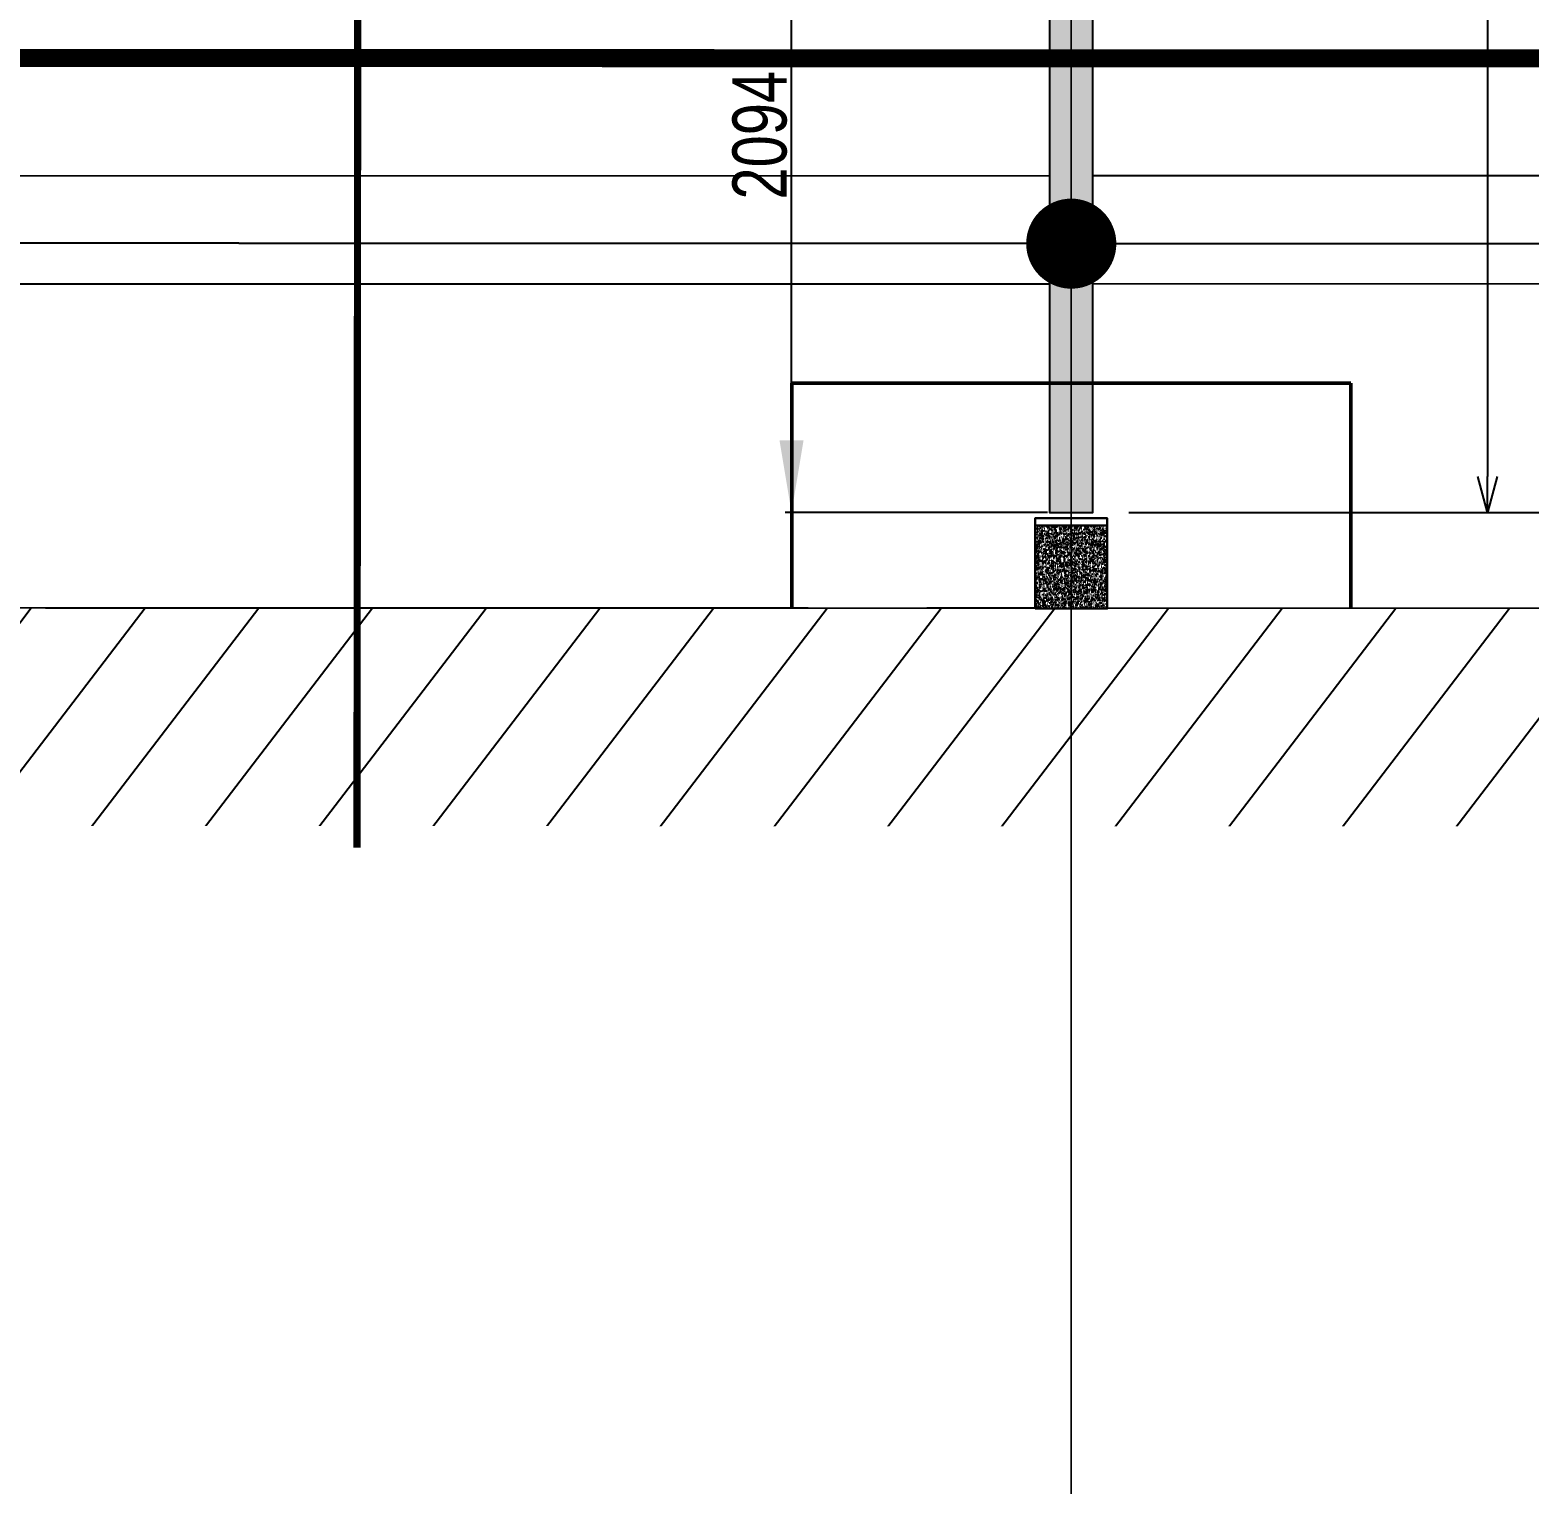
# Model space of a CAD drawing. Header units: centimetres. Extents: x -6122352 to 7132207, y -1694241 to 1947892.
# Drawn here: x 171233 to 175391, y -115436 to -111402 of the extents above; entities that cross this region are included whole.
import ezdxf

# ---------------------------------------------------------------- set-up
doc = ezdxf.new("R2010")
doc.units = ezdxf.units.CM
doc.header["$MEASUREMENT"] = 0
doc.header["$PDMODE"] = 66
doc.header["$PDSIZE"] = 100
for name, pattern in [('2. HG-ST XR COL 3A (5V 7V 9V 11V - GF (4M & 5D-E)$0$HIDDEN', [0.375, 0.25, -0.125]), ('DASHED2', [0.375, 0.25, -0.125]), ('XR-AR-END-SETTING OUT PLAN$0$23261-XR-AR-SI-GF$0$HIDDEN', [0.375, 0.25, -0.125])]:
    doc.linetypes.add(name, pattern=pattern)
for name, color, linetype in [('23585-XR-AR-BOUNDARY WALLS AND SETBACKS$0$setback', 7, 'XR-AR-END-SETTING OUT PLAN$0$23261-XR-AR-SI-GF$0$HIDDEN'), ('@MI-REF LAYER', 7, 'Continuous'), ('@MI-TYPE-02', 6, 'Continuous'), ('A-GLASS HATCH', 7, 'Continuous'), ('B_TH_8', 7, 'Continuous'), ('XR-AR-MID-SETTING OUT FOR MASTER$0$23585-XR-AR-MID-GROUND FLOOR$0$A-Flor-Strs', 1, 'Continuous'), ('XR-AR-MID-SETTING OUT FOR MASTER$0$23585-XR-AR-MID-GROUND FLOOR$0$GS-HATCH-FLOOR TILE', 251, 'Continuous')]:
    doc.layers.add(name, color=color, linetype=linetype)
for name, color, linetype, lineweight in [('23585-XR-AR-DAMAC PLOT LIMITS$0$1-Mid units', 41, 'Continuous', 5), ('@ Foundations', 4, 'DASHED2', 50), ('A-ANNO-TEXT', 3, 'Continuous', 25), ('XR-AR-MID-SETTING OUT FOR MASTER$0$23585-XR-AR-MID-GROUND FLOOR$0$$A-GLAZ-WNDO', 232, 'Continuous', 9), ('XR-AR-MID-SETTING OUT FOR MASTER$0$23585-XR-AR-MID-GROUND FLOOR$0$A-GLAZ-SILL', 8, 'Continuous', 5), ('XR-AR-MID-SETTING OUT FOR MASTER$0$23585-XR-AR-MID-GROUND FLOOR$0$A-GLAZ-WNDO', 232, 'Continuous', 9), ('XR-AR-MID-SETTING OUT FOR MASTER$0$23585-XR-AR-MID-GROUND FLOOR$0$A-WALL', 7, 'Continuous', 30), ('XR-AR-MID-SETTING OUT FOR MASTER$0$23585-XR-AR-MID-GROUND FLOOR$0$S-COLS', 51, 'Continuous', 40)]:
    doc.layers.add(name, color=color, linetype=linetype, lineweight=lineweight)
doc.styles.add('JWC 1.50MM', font='GOTHIC.TTF', dxfattribs={"width": 0.8, "height": 1.5})
doc.styles.add('Schueco-BEMSTIL', font='isocpeur.ttf', dxfattribs={"width": 0.9})
doc.dimstyles.new('JWC - 1.5', dxfattribs={"dimtxt": 1.5, "dimasz": 2, "dimexe": 0.18, "dimexo": 0.06, "dimgap": 0.09, "dimtad": 1, "dimtoh": 1, "dimdec": 0, "dimzin": 0, "dimdsep": 46, "dimtxsty": 'JWC 1.50MM', "dimcen": 0.09, "dimclrd": 1, "dimclre": 1, "dimclrt": 2, "dimadec": 0, "dimazin": 0, "dimtfac": 1, "dimtdec": 0, "dimtofl": 0, "dimtmove": 0, "dimatfit": 3, "dimfxl": 30, "dimtolj": 1, "dimtzin": 0, "dimarcsym": 0})
doc.dimstyles.new('MI- JWC-TXT-2.5 MM', dxfattribs={"dimscale": 1.5, "dimtxt": 2.5, "dimasz": 1, "dimexe": 2, "dimexo": 1, "dimgap": 1, "dimtad": 1, "dimdec": 0, "dimdsep": 46, "dimtxsty": 'Schueco-BEMSTIL', "dimblk": 'OPEN30', "dimcen": 0, "dimdle": 2, "dimclrd": 140, "dimclre": 8, "dimclrt": 40, "dimadec": 0, "dimazin": 2, "dimtfac": 1, "dimtdec": 0, "dimtix": 1, "dimtmove": 2, "dimatfit": 3, "dimldrblk": 'OPEN', "dimfxl": 2, "dimlwd": -1, "dimlwe": -1, "dimarcsym": 0})

# ---------------------------------------------------------------- blocks, each defined once
blk = doc.blocks.new('23585-XR-AR-BOUNDARY WALLS AND SETBACKS')
at = {"layer": '23585-XR-AR-BOUNDARY WALLS AND SETBACKS$0$setback', "ltscale": 40, "const_width": 0.05}
blk.add_lwpolyline([(496622.2089072186, 2768954.585300844), (496607.8314875885, 2768967.758914647), (496603.6765869833, 2768963.224389371), (496599.6231525759, 2768958.800751822), (496595.5697982174, 2768954.377001632), (496591.5163982162, 2768949.953201632), (496587.4629982173, 2768945.529401632), (496583.4095982172, 2768941.105601632), (496579.3561982168, 2768936.681801632), (496575.3025484073, 2768932.257947273), (496571.2491525767, 2768927.834351821), (496567.0930137162, 2768923.298279969), (496581.4700765952, 2768910.12437026), (496585.6265524817, 2768914.66065092), (496589.6799508891, 2768919.084449183), (496593.73335089, 2768923.508249182), (496597.7867508893, 2768927.932049183), (496601.8401508902, 2768932.355849182), (496605.8937747513, 2768936.779475226), (496609.94715089, 2768941.203249183), (496614.0005508893, 2768945.627049183), (496618.0539508902, 2768950.050849183)], close=True, dxfattribs=at)
blk = doc.blocks.new('A$C9d9485f6')
at = {"layer": 'A-ANNO-TEXT', "rotation": 312.4881850805905}
blk.add_blockref('23585-XR-AR-BOUNDARY WALLS AND SETBACKS', (-2377088.534775567, -1504219.252137818), dxfattribs=at)
blk = doc.blocks.new('23585-XR-AR-DAMAC PLOT LIMITS')
at = {"layer": '23585-XR-AR-DAMAC PLOT LIMITS$0$1-Mid units', "color": 251, "true_color": 0x636466}
for points in [[(496589.3044999996, 2768951.979900001), (496593.3579000002, 2768956.4037), (496611.0531000001, 2768940.1899), (496606.9996999996, 2768935.766100001)], [(496585.2511, 2768947.5561), (496589.3044999996, 2768951.979900001), (496606.9996999996, 2768935.766100001), (496602.9461000003, 2768931.342499999)]]:
    blk.add_lwpolyline(points, close=True, dxfattribs=at)
blk = doc.blocks.new('A$Cf093b529')
at = {"layer": 'A-ANNO-TEXT'}
blk.add_blockref('23585-XR-AR-DAMAC PLOT LIMITS', (-495391.9901121984, -2768603.441896566), dxfattribs=at)
blk = doc.blocks.new('_Dot')
at = {"color": 0, "linetype": 'ByBlock', "lineweight": -2}
blk.add_line((-0.5, 0), (-1, 0), dxfattribs=at)
at = {"color": 0, "linetype": 'ByBlock', "const_width": 0.5}
blk.add_lwpolyline([(-0.25, 0, 1), (0.25, 0, 1)], format="xyb", close=True, dxfattribs=at)
blk = doc.blocks.new('_Open30')
at = {"color": 0, "linetype": 'ByBlock', "lineweight": -2}
for p, q in [((-1, 0.26794919), (0, 0)), ((0, 0), (-1, -0.26794919)), ((0, 0), (-1, 0))]:
    blk.add_line(p, q, dxfattribs=at)
blk = doc.blocks.new('*D1496')
at = {"layer": '@MI-TYPE-02', "color": 8, "transparency": 16777216}
for p, q in [((405736.5893751457, -233466.208083146), (406931.5004166676, -233466.6025172639)), ((405735.9313220656, -237653.3655341141), (406930.1182571563, -237653.7597292081))]:
    blk.add_line(p, q, dxfattribs=at)
at = {"layer": '@MI-TYPE-02', "color": 140, "transparency": 16777216}
blk.add_line((406731.4674180693, -233566.5364928265), (406730.1512775472, -237553.6937156669), dxfattribs=at)
at = {"layer": 'Defpoints', "color": 0, "transparency": 16777216}
for p in [(405636.5893805938, -233466.1750736514), (405635.9313275138, -237653.3325246195), (406730.1182680526, -237653.6937102188)]:
    blk.add_point(p, dxfattribs=at)
at = {"layer": '@MI-TYPE-02', "color": 140, "transparency": 16777216, "xscale": 100, "yscale": 100, "zscale": 100}
for p, rotation in [((406731.5004275639, -233466.5364982746), 89.98108695238069), ((406730.1182680526, -237653.6937102188), 269.9810869523807)]:
    blk.add_blockref('_Open30', p, dxfattribs=dict(at, rotation=rotation))
at = {"layer": '@MI-TYPE-02', "color": 40, "transparency": 16777216, "insert": (406505.8093600664, -235560.0408328837), "char_height": 250, "attachment_point": 5, "rotation": 89.98108695238068, "style": 'Schueco-BEMSTIL'}
blk.add_mtext('4187', dxfattribs=at)
blk = doc.blocks.new('_Open')
at = {"color": 0, "linetype": 'ByBlock', "lineweight": -2}
for p, q in [((-1, 0.1666666666666667), (0, 0)), ((-1, -0.1666666666666667), (0, 0)), ((0, 0), (-1, 0))]:
    blk.add_line(p, q, dxfattribs=at)
blk = doc.blocks.new('*D1577')
at = {"color": 1, "lineweight": -2, "transparency": 16777216}
for p, q in [((29493.04041525846, -6358.283963951594), (29204.6822995502, -6358.283963951594)), ((29222.6822995502, -8252.018233508341), (29222.6822995502, -6558.283963951594)), ((29932.71136223037, -8452.018233508341), (29204.6822995502, -8452.018233508341))]:
    blk.add_line(p, q, dxfattribs=at)
at = {"color": 1, "transparency": 16777216}
for points in [[(29189.34896621687, -6558.283963951594), (29256.01563288353, -6558.283963951594), (29222.6822995502, -6358.283963951594)], [(29189.34896621687, -8252.018233508341), (29256.01563288354, -8252.018233508341), (29222.6822995502, -8452.018233508341)]]:
    blk.add_solid(points, dxfattribs=at)
at = {"layer": 'Defpoints', "color": 0, "transparency": 16777216}
for p in [(29222.6822995502, -6358.283963951594), (29499.04041525846, -6358.283963951594), (29938.71136223037, -8452.018233508341)]:
    blk.add_point(p, dxfattribs=at)
at = {"color": 2, "transparency": 16777216, "insert": (29134.9093559744, -7405.151098729974), "char_height": 150, "attachment_point": 5, "rotation": 90, "style": 'JWC 1.50MM'}
blk.add_mtext('\\A1;2094', dxfattribs=at)
blk = doc.blocks.new('A$C32bc01fd')
at = {"layer": '@MI-REF LAYER'}
h = blk.add_hatch(dxfattribs=at)
h.set_pattern_fill('AR-CONC', color=256, scale=2)
h.set_pattern_definition([(49.99999999999999, (-104821.8991971443, 103939.9561371058), (14.34520365201507, -1.255042699651902), [1.5, -16.5]), (355, (-104821.8991971443, 103939.9561371058), (-2.77502667226, 15.04384267400024), [1.2, -13.2]), (100.45144446, (-104820.7037635243, 103939.8515502258), (11.57017693454224, 13.78879981937259), [1.274803839999999, -14.02284224]), (46.18420000000001, (-104821.8991971443, 103943.9561371058), (21.34482661343145, -3.310385615861531), [2.25, -24.75]), (96.63563549, (-104820.1204622443, 103943.6802709658), (18.69323891348457, 19.48237201549101), [1.91220684, -21.0342752]), (351.1841639899999, (-104821.8991971443, 103943.9561371058), (18.69323890109546, 19.4823720053998), [1.8, -19.80000002]), (21, (-104819.8991971443, 103942.9561371058), (11.93814104236923, -8.052377813306776), [1.5, -16.5]), (326.0000000000001, (-104819.8991971443, 103942.9561371058), (4.866306638431634, 14.50300090093706), [1.2, -13.2]), (71.45144474, (-104818.9043520643, 103942.2851056258), (16.80444753459942, 6.450623056127077), [1.2748038, -14.02284224]), (37.50000000000001, (-104821.8991971443, 103939.9561371058), (0.2431971063458134, 6.65787707662623), [0, -13.04, 0, -13.4, 0, -13.25]), (7.499999999999999, (-104821.8991971443, 103939.9561371058), (5.261390748842972, 7.888234237647205), [0, -7.64, 0, -12.74, 0, -5.05]), (327.5, (-104826.3591971444, 103939.9561371058), (10.67644872344818, -0.4510974346875951), [0, -5, 0, -15.6, 0, -20.7]), (317.5, (-104828.3591971444, 103939.9561371058), (11.66372338684772, 2.002099646646355), [0, -6.5, 0, -10.36, 0, -14.7])])
h.paths.add_polyline_path([(-99.98345501905715, 0), (99.9834550190717, 0), (99.9834550190717, -229.9459197016113), (-99.98345501905715, -229.9459197016113)])
at = {"layer": '@MI-REF LAYER', "color": 0}
blk.add_lwpolyline([(-99.98345501905715, 0), (99.9834550190717, 0), (99.9834550190717, -229.9459197016113), (-99.98345501905715, -229.9459197016113)], close=True, dxfattribs=at)
blk = doc.blocks.new('XR-AR-MID-SETTING OUT FOR MASTER$0$23585-XR-AR-MID-GROUND FLOOR$0$945-4P-1-101-GROUND FLOOR PLAN$0$XR-MIDDLE-GROUND FLOOR PLAN$0$A$C446944C1')
at = {"layer": 'XR-AR-MID-SETTING OUT FOR MASTER$0$23585-XR-AR-MID-GROUND FLOOR$0$A-GLAZ-SILL', "color": 252}
blk.add_line((-2.733431756496429e-07, -4.737777635455132e-05), (5.199999726377428, -4.737754352390766e-05), dxfattribs=at)
blk.add_lwpolyline([(2.208076124545187, -0.02284434624016285), (2.208076124545187, -0.1242443462833762), (2.093846930889413, -0.07354434626176953), (2.208076124545187, -0.02284434624016285)], dxfattribs=at)
at = {"layer": 'XR-AR-MID-SETTING OUT FOR MASTER$0$23585-XR-AR-MID-GROUND FLOOR$0$A-GLAZ-WNDO', "color": 252}
for p, q in [((5.199999726610258, 0.2499526219908148), (-2.735760062932968e-07, 0.2499526222236454)), ((-2.735760062932968e-07, 0.2499526222236454), (-2.733431756496429e-07, -4.737777635455132e-05)), ((0.04999972670339048, 0.0999526223167777), (0.04999972647055984, 0.2499526219908148)), ((1.284999726805836, 0.2499526222236454), (1.284999726805836, 0.09995262185111642)), ((1.334999726619571, 0.09995262208394706), (1.334999726619571, 0.2499526222236454)), ((-2.733431756496429e-07, 0.09995262208394706), (2.599999726517126, 0.09995262185111642))]:
    blk.add_line(p, q, dxfattribs=at)
blk.add_lwpolyline([(1.284999726805836, 0.1999526221770793), (0.04999972647055984, 0.1999526226427406)], dxfattribs=at)
for points in [[(1.224999726749957, 0.03995262226089835), (1.304999726824462, 0.03995262226089835), (1.304999726824462, 0.08995262207463384), (1.224999726517126, 0.08995262230746448)], [(2.51999972644262, 0.03995262226089835), (1.304999726824462, 0.03995262226089835), (1.304999726824462, 0.08995262207463384), (2.519999726675451, 0.08995262207463384)]]:
    blk.add_lwpolyline(points, close=True, dxfattribs=at)
blk = doc.blocks.new('XR-AR-MID-SETTING OUT FOR MASTER$0$23585-XR-AR-MID-GROUND FLOOR$0$A$C08698786')
at = {"layer": 'XR-AR-MID-SETTING OUT FOR MASTER$0$23585-XR-AR-MID-GROUND FLOOR$0$S-COLS', "color": 252, "lineweight": 30}
blk.add_lwpolyline([(5900, 19472.65428233147), (5899.999999761581, 18772.65428209305), (6100, 18772.65428209305), (6099.999999761581, 19472.65428209305)], close=True, dxfattribs=at)
blk = doc.blocks.new('XR-AR-MID-SETTING OUT FOR MASTER')
h = blk.add_hatch()
h.set_pattern_fill('AR-CONC', color=8, scale=0.2, angle=90)
h.set_pattern_definition([(140, (-1262400.083953284, -115249.5658790822), (3.187817107780619, 36.4369337992008), [3.81, -41.91]), (85.00000000000001, (-1262400.083953284, -115249.5658790822), (-38.21136904780703, -7.048684284993866), [3.048, -33.528116834]), (190.4514447, (-1262399.818302584, -115246.5294776823), (-35.02355038243902, 29.38824941807066), [3.23800176, -35.61804892]), (136.1842, (-1262410.243953284, -115249.5658790822), (8.408465586545434, 54.21580817842599), [5.714999999999996, -62.86499999999997]), (186.63555761, (-1262409.543253284, -115245.0478990822), (-49.48522491954431, 47.48082681030061), [4.857004628, -53.427121632]), (81.18415117, (-1262410.243953284, -115249.5658790822), (-49.48522491710654, 47.48082681299541), [4.571993414, -50.291946384]), (111, (-1262407.703953284, -115244.4858790822), (20.45303963741753, 30.3228782538265), [3.81, -41.91]), (56.00000000000004, (-1262407.703953284, -115244.4858790822), (-36.83759322446385, 12.36040566952942), [3.048, -33.528]), (161.451445, (-1262405.999533304, -115241.9589725622), (-16.38455377718105, 42.68328385574323), [3.23800176, -35.61798752]), (127.5, (-1262400.083953284, -115249.5658790822), (-16.91100777463062, 0.6177206501183644), [0, -33.1216, 0, -34.036, 0, -33.655]), (97.49999999999996, (-1262400.083953284, -115249.5658790822), (-20.0361149636239, 13.36393250206115), [0, -19.4056, 0, -32.3596, 0, -12.827]), (57.49999999999999, (-1262400.083953284, -115260.8942790822), (1.14574879853469, 27.11811903337428), [0, -12.69999999999999, 0, -39.62399999999997, 0, -52.57799999999997]), (47.5, (-1262400.083953284, -115265.9742790822), (-5.085298206666605, 29.62583627720361), [0, -16.51, 0, -26.3144, 0, -37.338])])
h.paths.add_polyline_path([(5999.999541923382, 19702.65428161621), (5900.000002175548, 19702.65428161621), (5900.000002175548, 19472.75295772805), (5999.999541923382, 19472.75295772805)])
h.paths.add_polyline_path([(6100.000002175548, 19702.65428161621), (5999.999541923382, 19702.65428161621), (5999.999541923382, 19472.75295772805), (6100.000002175548, 19472.75295772805)])
for points in [[(6100.000002175548, 19702.65428161621), (6100.000002175548, 19722.65428161621), (5900.000002175548, 19722.65428161621), (5900.000002175548, 19702.65428161621)], [(5900.000002175548, 19472.65428161621), (5900.000002175548, 19702.65428161621), (6100.000002175548, 19702.65428161621), (6100.000002175548, 19472.75295772808)]]:
    blk.add_lwpolyline(points)
at = {"layer": 'XR-AR-MID-SETTING OUT FOR MASTER$0$23585-XR-AR-MID-GROUND FLOOR$0$A-Flor-Strs', "color": 8}
for p, q in [((60.05534254956096, 20672.92354680672), (5940.045863168596, 20672.65234583314)), ((60.04151019822535, 20372.92400187173), (5940.031380742199, 20372.65280095958))]:
    blk.add_line(p, q, dxfattribs=at)
at = {"layer": 'XR-AR-MID-SETTING OUT FOR MASTER$0$23585-XR-AR-MID-GROUND FLOOR$0$A-WALL', "color": 8}
for points in [[(5899.999999791384, 19472.65428161621), (6099.999999731779, 19472.65428209305), (6100.001724034548, 5500.167464256287), (5900.001724511385, 5500.167624473572), (5900.00086197257, 14852.65960931778), (5500.076263397932, 14852.66031265259), (5500.0762629807, 14952.66031169891), (5900.000431150198, 14952.65961027145)], [(5600.000443965197, 19472.65428209305), (5899.999999791384, 19472.65428161621), (5899.999999850988, 19222.65428209305), (5600.000443309546, 19222.70159482956)]]:
    blk.add_lwpolyline(points, close=True, dxfattribs=at)
at = {"layer": 'XR-AR-MID-SETTING OUT FOR MASTER$0$23585-XR-AR-MID-GROUND FLOOR$0$$A-GLAZ-WNDO', "color": 8, "xscale": -1000, "yscale": 1000, "zscale": 1000}
blk.add_blockref('XR-AR-MID-SETTING OUT FOR MASTER$0$23585-XR-AR-MID-GROUND FLOOR$0$945-4P-1-101-GROUND FLOOR PLAN$0$XR-MIDDLE-GROUND FLOOR PLAN$0$A$C446944C1', (5600.000170022249, 19222.70166015625), dxfattribs=at)
at = {"layer": 'XR-AR-MID-SETTING OUT FOR MASTER$0$23585-XR-AR-MID-GROUND FLOOR$0$GS-HATCH-FLOOR TILE', "color": 8}
blk.add_blockref('XR-AR-MID-SETTING OUT FOR MASTER$0$23585-XR-AR-MID-GROUND FLOOR$0$A$C08698786', (-1.490116119384766e-07, 0), dxfattribs=at)
blk = doc.blocks.new('MID UNIT')
at = {"xscale": 0.001, "yscale": 0.001, "zscale": 0.001}
blk.add_blockref('XR-AR-MID-SETTING OUT FOR MASTER', (0, 0), dxfattribs=at)
blk = doc.blocks.new('TH_8')
at = {"xscale": -1}
blk.add_blockref('MID UNIT', (495826.3053798467, 2769197.479078153), dxfattribs=at)
blk.add_blockref('MID UNIT', (495814.305379842, 2769197.479078153))
blk = doc.blocks.new('A$Ca7ad59d2')
at = {"layer": 'B_TH_8', "xscale": 1.000018136216304, "yscale": 1.000018136216304, "zscale": 1.000018136216304}
blk.add_blockref('TH_8', (-495803.6470986201, -2769248.051850634), dxfattribs=at)
blk = doc.blocks.new('A$Cac0110ba')
at = {"rotation": 227.5015136760979}
blk.add_blockref('A$Ca7ad59d2', (28.54929658252513, 57.49132066033781), dxfattribs=at)
at = {"layer": '@ Foundations', "linetype": 'DASHED2', "ltscale": 25}
blk.add_lwpolyline([(24.79308724001748, 27.19489884143695), (26.30454236845253, 25.80997884599492), (25.25740773760481, 24.6671713097021), (23.74595260916976, 26.05209130514413)], close=True, dxfattribs=at)
blk = doc.blocks.new('M3 REF WITH TABLES')
at = {"color": 1, "const_width": 0.02}
blk.add_lwpolyline([(105.6338306668913, 79.72770859859884), (109.2086976068676, 79.97943194070831), (132.3993642927962, 105.2881896141917), (134.3918017754331, 103.4601204502396), (132.3993642927962, 105.2881896141917), (150.0336333931773, 124.5330629702657), (150.2403631185298, 128.4117747554556)], dxfattribs=at)
blk = doc.blocks.new('T2-G10 PARTITION WALLS')
at = {"layer": 'A-GLASS HATCH'}
h = blk.add_hatch(color=6, dxfattribs=at)
h.dxf.hatch_style = 1
h.paths.add_polyline_path([(29939.36941531044, -4264.860782540316), (29938.71136223036, -8452.018233508337), (30058.71136072511, -8452.037240318372), (30059.36941380519, -4264.879789350322)])
at = {"layer": '@MI-TYPE-02', "color": 6}
blk.add_lwpolyline([(29939.36941531044, -4264.860782540316), (29938.71136223036, -8452.018233508337), (30058.71136072511, -8452.037240318372), (30059.36941380519, -4264.879789350322)], close=True, dxfattribs=at)
at = {"color": 0}
dim = blk.add_linear_dim(base=(29222.6822995502, -6358.283963951594), p1=(29938.71136223036, -8452.018233508337), p2=(29499.04041525845, -6358.283963951591), angle=90, dimstyle='JWC - 1.5', dxfattribs=at)
dim.commit()
dim.dimension.update_dxf_attribs({"geometry": '*D1577', "text_midpoint": (29134.9093559744, -7405.151098729974)})
at = {"layer": '@MI-TYPE-02'}
dim = blk.add_linear_dim(base=(31152.89830126404, -8452.398425917781), p1=(30059.36941380519, -4264.879789350322), p2=(30058.71136072511, -8452.037240318372), angle=269.9810869523807, dimstyle='MI- JWC-TXT-2.5 MM', dxfattribs=at)
dim.commit()
dim.dimension.update_dxf_attribs({"geometry": '*D1496', "text_midpoint": (30928.58939327789, -6358.745548582723), "insert": (-375577.2199667885, 229201.295284301)})

msp = doc.modelspace()

# ---------------------------------------------------------------- block references
at = {"color": 94, "linetype": '2. HG-ST XR COL 3A (5V 7V 9V 11V - GF (4M & 5D-E)$0$HIDDEN', "xscale": -1000, "yscale": 1000, "zscale": 1000, "rotation": 227.4902504429082}
msp.add_blockref('A$Cac0110ba', (138096.0226727291, -114332.0896886629), dxfattribs=at)

# ---------------------------------------------------------------- next in the draw order: linework, layer by layer
at = {"layer": '@MI-REF LAYER', "linetype": 'DASHED2'}
msp.add_line((192121.2669614009, -112001.7823682134), (161837.8955703179, -111989.5671305188, -11.23025075867092), dxfattribs=at)

# ---------------------------------------------------------------- next in the draw order: block references
at = {"layer": '@MI-REF LAYER', "xscale": 1000, "yscale": 1000, "zscale": 1000}
msp.add_blockref('A$C9d9485f6', (-23958.95045533385, 48155.57226163784), dxfattribs=at)
at = {"layer": '@MI-REF LAYER', "extrusion": (-4.069442599539657e-12, -7.460187374667497e-09, 1), "xscale": -250.0000000000001, "yscale": 250.0000000000001, "zscale": 250.0000000000001, "rotation": 179.9692063035856}
msp.add_blockref('_Dot', (174121.3793030945, -111994.5218522141, 11.23110389593965), dxfattribs=at)

# ---------------------------------------------------------------- next in the draw order: wipeouts: each hides what was drawn before it
at = {"color": 10}
msp.add_wipeout([(137968.6050089273, -112699.88154806386), (137966.18820953698, -126973.40495409524), (198269.79932360497, -126982.9675742559), (198272.37498426886, -112711.46911353212), (192022.26143355865, -112708.32827066386), (192022.09189432164, -113008.95155569575), (144220.97485975258, -113000.47365887718), (144221.1628212024, -112699.85037546082), (137967.30578698963, -112699.8637357601)], dxfattribs=at).dxf.layer = '@MI-REF LAYER'

# ---------------------------------------------------------------- next in the draw order: hatches: boundary and pattern name
at = {"layer": '@MI-REF LAYER'}
h = msp.add_hatch(dxfattribs=at)
h.set_pattern_fill('ANSI31', color=256, scale=1999.999998458916, angle=6.722712845868625)
h.set_pattern_definition([(51.72271284586864, (-2377109764.910875, -1504175407.484143), (-196.2554993275065, 154.8669715833345), [])])
h.paths.add_polyline_path([(198270.4731260898, -126982.9677121157), (198272.3749842689, -112711.4691135321), (192022.2614333206, -112708.3282709568), (192022.091894052, -113008.9515559804), (144220.9748597195, -113000.4736589163), (144221.1628206024, -112699.8503761254), (137967.3005278277, -112699.9590492565), (137964.8895022705, -126973.500041178)])

# ---------------------------------------------------------------- next in the draw order: linework, layer by layer
at = {"layer": '@MI-REF LAYER', "color": 1, "const_width": 20}
msp.add_lwpolyline([(135215.2733148882, -108493.6140143085), (137815.5043152656, -110959.7520932033), (172142.4644557046, -110966.3724896829), (172140.1890573549, -113670.3767080544), (172142.4644557046, -110966.3724896829), (198244.8124698791, -110971.4066636707), (201244.6677290262, -108504.0172100007)], dxfattribs=at)
at = {"layer": '@MI-REF LAYER', "const_width": 5.000000000000002}
msp.add_lwpolyline([(198270.4731260898, -126982.9677121157), (198272.3749842689, -112711.4691135321), (192022.2614333206, -112708.3282709568), (192022.091894052, -113008.9515559804), (144220.9748597195, -113000.4736589163), (144221.1628206024, -112699.8503761254), (137967.3005278277, -112699.9590492565), (137964.8895022705, -126973.500041178), (198270.4731260898, -126982.9677121157)], close=True, dxfattribs=at)

# ---------------------------------------------------------------- next in the draw order: block references
at = {"layer": '@MI-REF LAYER', "color": 0, "xscale": -1, "rotation": 179.9829014655504}
msp.add_blockref('A$C32bc01fd', (174121.4567984965, -113006.6546706159), dxfattribs=at)
at = {"layer": '@MI-TYPE-02', "color": 6}
msp.add_blockref('T2-G10 PARTITION WALLS', (144122.7432000532, -104288.4592569897), dxfattribs=at)

# ---------------------------------------------------------------- next in the draw order: wipeouts: each hides what was drawn before it
msp.add_wipeout([(170636.33687932912, -113610.45595515234), (177605.82378926134, -113611.66376313235), (177605.18258023352, -117311.66370917774), (170635.69567023462, -117310.45590053387)]).dxf.layer = '@MI-REF LAYER'

# ---------------------------------------------------------------- next in the draw order: block references
at = {"layer": '@MI-REF LAYER', "xscale": 1000, "yscale": 1000, "zscale": 1000}
for name, p, rotation in [('A$Cf093b529', (-891608.7329339073, 539022.7201118186), 312.4882903633292), ('M3 REF WITH TABLES', (5073.57098191743, -84448.84299303715), 312.4882889992022)]:
    msp.add_blockref(name, p, dxfattribs=dict(at, rotation=rotation))

doc.saveas('drawing.dxf')
